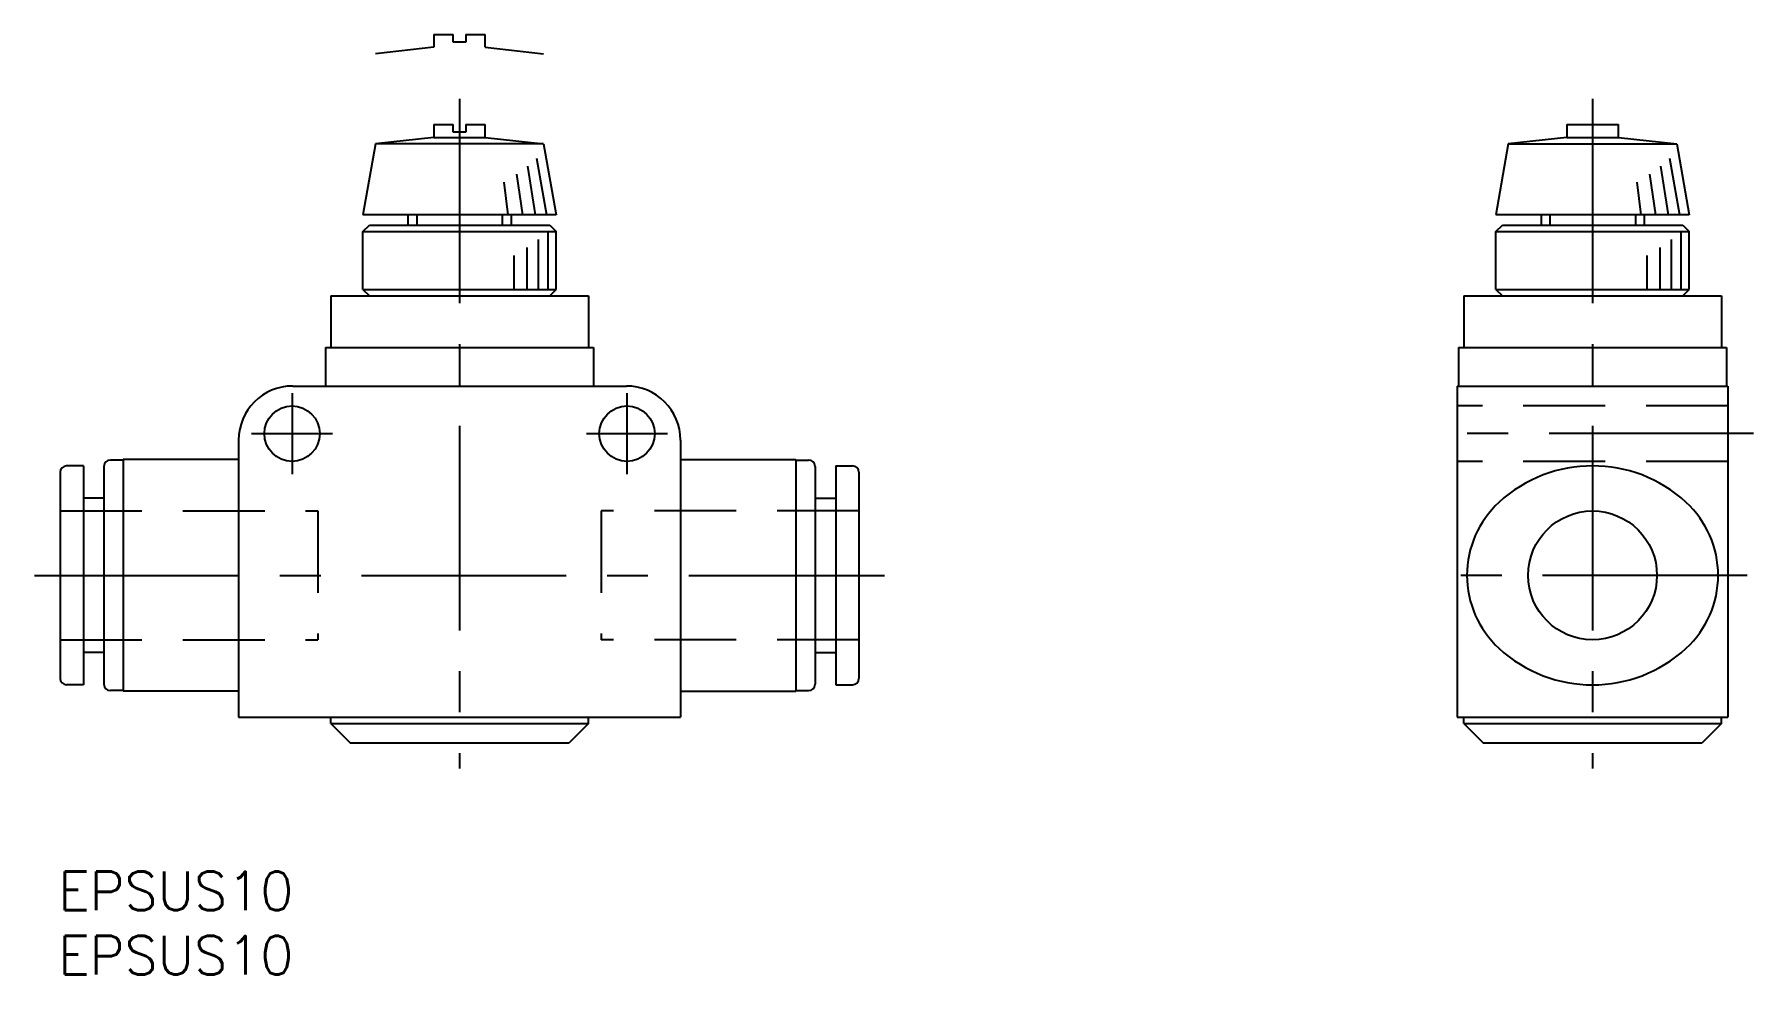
# Model space of a CAD drawing. Extents: x -2 to 132, y -8 to 65.
import ezdxf

# ---------------------------------------------------------------- set-up
doc = ezdxf.new("R2010")
doc.units = 0
doc.header["$LTSCALE"] = 0.5
for name, pattern in [('CENTER', [50.8, 31.75, -6.35, 6.35, -6.35]), ('DASHED', [19.05, 12.7, -6.35]), ('PHANTOM', [63.5, 31.75, -6.35, 6.35, -6.35, 6.35, -6.35])]:
    doc.linetypes.add(name, pattern=pattern)
doc.layers.get('0').update_dxf_attribs({"linetype": 'CONTINUOUS'})
doc.layers.add('CENTER', color=1, linetype='CENTER')
doc.styles.get("Standard").update_dxf_attribs({"font": 'txt.shx', "height": 3, "bigfont": 'bigfont.shx'})

# ---------------------------------------------------------------- blocks, each defined once
blk = doc.blocks.new('*U55')
at = {"color": 7, "linetype": 'CONTINUOUS'}
blk.add_text('EPSUS10', height=3, dxfattribs=at).set_placement((0, -3))
blk = doc.blocks.new('*U56')
at = {"color": 7, "linetype": 'CONTINUOUS'}
blk.add_text('EPSUS10', height=3, dxfattribs=at).set_placement((0, -8))

msp = doc.modelspace()

# ---------------------------------------------------------------- linework, layer by layer
at = {"color": 3, "linetype": 'PHANTOM'}
for p, q in [((29.15, 65), (30.65, 65)), ((29.15, 65), (29.15, 64)), ((30.65, 64.4), (30.65, 65)), ((31.65, 64.4), (30.65, 64.4)), ((31.65, 65), (33.15, 65)), ((31.65, 65), (31.65, 64.4)), ((33.15, 64), (33.15, 65)), ((29.15, 64), (24.62, 63.5)), ((33.15, 64), (37.68, 63.5)), ((36.43, 54.78), (37.03, 51)), ((37.12, 55.4), (37.9, 51)), ((124.38, 54.78), (124.98, 51)), ((125.07, 55.4), (125.85, 51)), ((34.59, 53.52), (34.9, 51)), ((35.58, 54.15), (36.03, 51)), ((122.54, 53.52), (122.85, 51)), ((123.53, 54.15), (123.98, 51)), ((38.03, 45.2), (38.03, 49.7)), ((125.98, 45.2), (125.98, 49.7)), ((36.4, 45.2), (36.4, 48.45)), ((37.28, 45.2), (37.28, 49.08)), ((124.35, 45.2), (124.35, 48.45)), ((125.23, 45.2), (125.23, 49.08)), ((35.4, 45.2), (35.4, 47.83)), ((123.35, 45.2), (123.35, 47.83))]:
    msp.add_line(p, q, dxfattribs=at)
at = {"color": 7, "linetype": 'CONTINUOUS'}
for p, q in [((29.15, 58), (30.65, 58)), ((29.15, 58), (29.15, 57)), ((30.65, 57.4), (30.65, 58)), ((31.65, 57.4), (30.65, 57.4)), ((31.65, 58), (33.15, 58)), ((31.65, 58), (31.65, 57.4)), ((33.15, 57), (33.15, 58)), ((117.1, 58), (121.1, 58)), ((117.1, 58), (117.1, 57)), ((121.1, 57), (121.1, 58)), ((24.62, 56.5), (23.65, 51)), ((29.15, 57), (24.62, 56.5)), ((37.68, 56.5), (24.62, 56.5)), ((29.15, 57), (33.15, 57)), ((33.15, 57), (37.68, 56.5)), ((37.68, 56.5), (38.65, 51)), ((112.55, 56.5), (111.6, 51)), ((117.1, 57), (112.55, 56.5)), ((112.55, 56.5), (125.65, 56.5)), ((117.1, 57), (121.1, 57)), ((121.1, 57), (125.65, 56.5)), ((125.65, 56.5), (126.6, 51)), ((38.65, 51), (23.65, 51)), ((27.15, 51), (27.15, 50.2)), ((35.15, 51), (35.15, 50.2)), ((126.6, 51), (111.6, 51)), ((115.1, 51), (115.1, 50.2)), ((123.1, 51), (123.1, 50.2)), ((23.65, 49.7), (24.15, 50.2)), ((23.65, 45.2), (23.65, 49.7)), ((23.65, 49.7), (38.65, 49.7)), ((24.15, 50.2), (38.15, 50.2)), ((38.15, 50.2), (38.65, 49.7)), ((38.65, 45.2), (38.65, 49.7)), ((111.6, 49.7), (112.1, 50.2)), ((111.6, 45.2), (111.6, 49.7)), ((111.6, 49.7), (126.6, 49.7)), ((112.1, 50.2), (126.1, 50.2)), ((126.1, 50.2), (126.6, 49.7)), ((126.6, 45.2), (126.6, 49.7)), ((21.15, 44.7), (41.15, 44.7)), ((21.15, 44.7), (21.15, 40.7)), ((23.65, 45.2), (38.65, 45.2)), ((23.65, 45.2), (24.15, 44.7)), ((38.15, 44.7), (38.65, 45.2)), ((41.15, 44.7), (41.15, 40.7)), ((109.1, 44.7), (129.1, 44.7)), ((109.1, 44.7), (109.1, 40.7)), ((111.6, 45.2), (126.6, 45.2)), ((111.6, 45.2), (112.1, 44.7)), ((126.1, 44.7), (126.6, 45.2)), ((129.1, 44.7), (129.1, 40.7)), ((20.75, 40.7), (20.75, 37.7)), ((20.75, 40.7), (41.55, 40.7)), ((41.55, 40.7), (41.55, 37.7)), ((108.7, 40.7), (129.5, 40.7)), ((108.7, 40.7), (108.7, 37.7)), ((129.5, 40.7), (129.5, 37.7)), ((18.2, 37.7), (44.1, 37.7)), ((108.6, 37.7), (129.6, 37.7)), ((108.6, 37.7), (108.6, 12)), ((129.6, 37.7), (129.6, 12)), ((14, 33.5), (14, 12)), ((48.3, 33.5), (48.3, 12)), ((0.15, 31), (0.15, 15)), ((1.95, 31.5), (0.65, 31.5)), ((1.95, 31.5), (1.95, 14.5)), ((3.55, 31.45), (3.55, 14.55)), ((5.05, 31.95), (4.05, 31.95)), ((5.05, 32), (5.05, 14)), ((14, 32), (5.05, 32)), ((48.3, 32), (57.25, 32)), ((57.25, 32), (57.25, 14)), ((57.25, 31.95), (58.25, 31.95)), ((58.75, 31.45), (58.75, 14.55)), ((60.35, 31.5), (61.65, 31.5)), ((60.35, 31.5), (60.35, 14.5)), ((62.15, 31), (62.15, 15)), ((3.55, 29), (1.95, 29)), ((58.75, 29), (60.35, 29)), ((3.55, 17), (1.95, 17)), ((58.75, 17), (60.35, 17)), ((1.95, 14.5), (0.65, 14.5)), ((5.05, 14.05), (4.05, 14.05)), ((14, 14), (5.05, 14)), ((48.3, 14), (57.25, 14)), ((57.25, 14.05), (58.25, 14.05)), ((60.35, 14.5), (61.65, 14.5)), ((14, 12), (48.3, 12)), ((21.15, 11.5), (21.15, 12)), ((21.15, 11.5), (41.15, 11.5)), ((21.15, 11.5), (22.65, 10)), ((41.15, 11.5), (39.65, 10)), ((41.15, 11.5), (41.15, 12)), ((108.6, 12), (129.6, 12)), ((109.1, 11.5), (109.1, 12)), ((109.1, 11.5), (110.6, 10)), ((109.1, 11.5), (129.1, 11.5)), ((129.1, 11.5), (127.6, 10)), ((129.1, 11.5), (129.1, 12)), ((22.65, 10), (39.65, 10)), ((110.6, 10), (127.6, 10))]:
    msp.add_line(p, q, dxfattribs=at)
at = {"color": 3, "linetype": 'CONTINUOUS'}
for p, q in [((27.83, 51), (27.83, 50.2)), ((34.47, 51), (34.47, 50.2)), ((115.78, 51), (115.78, 50.2)), ((122.42, 51), (122.42, 50.2))]:
    msp.add_line(p, q, dxfattribs=at)
at = {"color": 3, "linetype": 'DASHED'}
for p, q in [((129.6, 36.15), (108.6, 36.15)), ((129.6, 31.85), (108.6, 31.85)), ((0.15, 28), (20.15, 28)), ((20.15, 28), (20.15, 18)), ((62.15, 28), (42.15, 28)), ((42.15, 28), (42.15, 18)), ((0.15, 18), (20.15, 18)), ((62.15, 18), (42.15, 18))]:
    msp.add_line(p, q, dxfattribs=at)
at = {"color": 7, "linetype": 'CONTINUOUS'}
for centre, radius in [((18.15, 34), 2.15), ((44.15, 34), 2.15), ((119.1, 23), 5)]:
    msp.add_circle(centre, radius, dxfattribs=at)
for centre, radius, start, end in [((18.2, 33.5), 4.2, 90, 180), ((44.1, 33.5), 4.2, 0, 90), ((0.65, 31), 0.5, 90, 180), ((4.05, 31.45), 0.5, 90, 180), ((58.25, 31.45), 0.5, 0, 90), ((61.65, 31), 0.5, 0, 90), ((119.1, 20.77), 10.73, 47.3642, 132.6358), ((117.05, 23), 7.7, 132.6358, 227.3642), ((121.15, 23), 7.7, 312.6358, 47.3642), ((119.1, 25.23), 10.73, 227.3642, 312.6358), ((0.65, 15), 0.5, 180, 270), ((61.65, 15), 0.5, 270, 0), ((4.05, 14.55), 0.5, 180, 270), ((58.25, 14.55), 0.5, 270, 0)]:
    msp.add_arc(centre, radius, start, end, dxfattribs=at)
at = {"layer": 'CENTER', "color": 1, "linetype": 'CENTER'}
for p, q in [((31.15, 60), (31.15, 8)), ((119.1, 60), (119.1, 8)), ((18.15, 37.15), (18.15, 30.85)), ((44.15, 37.15), (44.15, 30.85)), ((15, 34), (21.3, 34)), ((41, 34), (47.3, 34)), ((131.6, 34), (106.6, 34)), ((-1.85, 23), (64.15, 23)), ((131.1, 23), (107.1, 23))]:
    msp.add_line(p, q, dxfattribs=at)

# ---------------------------------------------------------------- block references
at = {"color": 7, "linetype": 'CONTINUOUS'}
for name in ['*U55', '*U56']:
    msp.add_blockref(name, (0, 0), dxfattribs=at)

doc.saveas('drawing.dxf')
